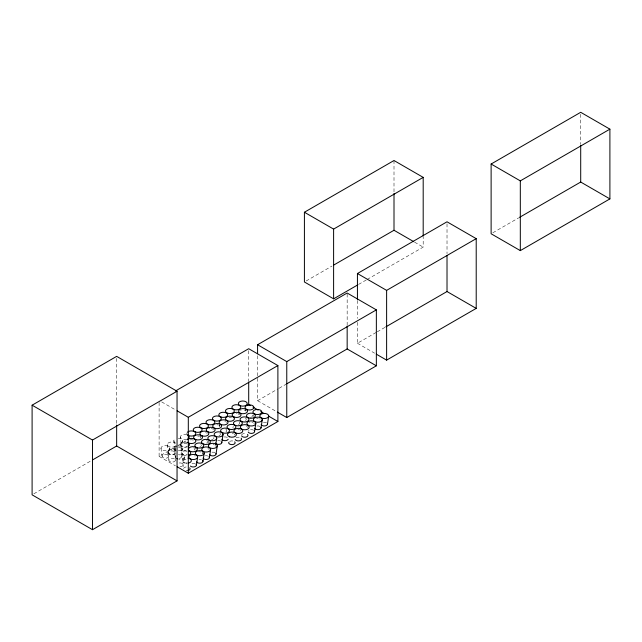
<?xml version="1.0" encoding="UTF-8"?>
<svg xmlns="http://www.w3.org/2000/svg" width="642" height="642" viewBox="0 0 642 642"><rect width="100%" height="100%" fill="white"/><g stroke="black" fill="none" stroke-linecap="round" stroke-linejoin="round"><path stroke-width="0.48" stroke-dasharray="3.21 2.41" d="M168.637 456.374L169.865 448.236A4.454 2.576 0 0 0 163.188 446.005A4.454 2.576 0 0 0 163.18 450.459A4.454 2.576 0 0 0 169.865 448.236M174.953 452.722L176.052 445.492M175.338 460.242L175.748 457.529M181.501 448.943L182.737 440.805A4.454 2.576 0 0 0 178.275 438.229M181.662 456.59L182.89 448.461A4.454 2.576 0 0 0 178.428 445.885M183.917 460.282L184.463 456.663A4.454 2.576 0 0 0 178.853 454.175M202.944 450.941L202.535 453.653A3.218 1.862 0 0 0 202.102 452.722M306.138 280.987L331.978 266.069M358.589 284.414L366.341 279.936M367.2 279.439L423.19 247.114L423.19 237.155M33.825 493.826L91.629 460.458M492.847 232.773L518.688 217.855M159.112 402.43L159.112 456.366L177.2 445.925M178.067 445.428L186.678 440.452M257.578 355.732L257.578 400.68L278.251 388.747M279.11 388.25L286.003 384.269M357.433 322.34L357.433 343.261L376.381 332.323M377.247 331.826L384.999 327.348M244.393 410.094L245.059 410.39A3.218 1.862 0 0 1 245.573 410.776M266.526 422.781L265.86 422.484A3.218 1.862 0 0 0 263.413 422.3M252.884 422.388L252.547 422.235A3.218 1.862 0 0 0 251.768 422.051M260.09 426.497L259.424 426.208A3.218 1.862 0 0 0 256.977 426.023M246.424 426.111L246.761 426.264A3.218 1.862 0 0 1 247.266 426.649M253.63 430.228L252.964 429.931A3.218 1.862 0 0 0 249.746 429.931M224.885 421.353L225.551 421.65M233.415 433.623L233.086 433.478A3.218 1.862 0 0 0 232.308 433.286M212.727 429.057L212.061 428.76A3.218 1.862 0 0 0 211.282 428.575M205.609 432.483L206.275 432.78M220.535 441.062L220.198 440.91A3.218 1.862 0 0 0 217.758 440.725M214.227 444.89L213.89 444.746A3.218 1.862 0 0 0 213.112 444.561M193.282 440.163L192.953 440.019A3.218 1.862 0 0 0 189.727 440.019M207.88 448.589L208.217 448.742A3.218 1.862 0 0 1 208.722 449.127M215.086 452.706L214.42 452.417A3.218 1.862 0 0 0 211.972 452.225M186.991 443.911L186.324 443.614A3.218 1.862 0 0 0 182.079 444.16A3.218 1.862 0 0 0 182.641 446.655A3.218 1.862 0 0 0 186.991 446.543M186.934 451.35L186.597 451.198A3.218 1.862 0 0 0 182.344 451.743A3.218 1.862 0 0 0 182.914 454.239A3.218 1.862 0 0 0 187.263 454.127M194.486 455.756L195.152 456.053M195.152 463.652L194.815 463.508A3.218 1.862 0 0 0 190.088 464.639M414.604 242.162L423.19 247.114M357.433 343.261L374.607 353.18M257.578 400.68L276.461 411.586M161.688 401.916L175.427 409.845M159.112 456.366L175.427 465.787M253.333 414.7L253.606 416.514M245.3 409.243L245.581 411.049M238.864 412.958L239.137 414.772M219.403 424.202L219.813 426.914M208.096 440.027L208.514 442.739M200.344 436.375L200.617 438.181M195.128 447.322L195.401 449.135M186.942 434.859A4.454 2.576 0 0 0 180.258 437.09L181.493 445.227M186.324 450.443A4.454 2.576 0 0 0 181.871 453.019L182.97 460.242M187.207 442.45A4.454 2.576 0 0 0 180.53 444.681L181.766 452.811M182.842 463.339L183.66 468.764A3.218 1.862 0 0 1 186.886 466.903M173.83 440.797L175.057 448.943M173.982 448.453L175.218 456.59M167.281 444.585L168.509 452.722M167.666 452.104L168.894 460.242M160.957 448.228L162.193 456.374M580.705 114.3L580.705 144.185M447.017 223.793L447.017 253.686M394.003 160.524L394.003 192.407M357.433 300.424L357.433 318.36M347.161 294.02L347.161 324.988M248.703 350.701L248.703 381.669M116.651 358.356L116.651 424.097M248.566 430.613A3.218 1.862 0 0 1 249.072 430.228M241.633 434.883A3.218 1.862 0 0 1 246.351 433.751M198.916 459.544A3.218 1.862 0 0 1 201.363 459.728M205.352 455.828A3.218 1.862 0 0 1 207.799 456.013M236.071 437.74A3.218 1.862 0 0 1 239.956 437.443M229.643 441.447A3.218 1.862 0 0 1 233.528 441.15M186.886 470.626A3.218 1.862 0 0 1 186.052 470.562M186.894 463.203A4.454 2.576 0 0 1 185.739 463.115M182.432 460.627A4.454 2.576 0 0 1 186.878 458.059M247.587 427.091A3.218 1.862 0 0 1 247.7 427.572M237.869 429.53A3.218 1.862 0 0 1 239.482 429.779M240.148 430.076A3.218 1.862 0 0 1 240.662 430.461M215.07 445.428A3.218 1.862 0 0 1 215.503 446.351M256.543 418.335A3.218 1.862 0 0 1 258.212 418.335M259.657 418.817A3.218 1.862 0 0 1 260.162 419.202M249.329 422.235A3.218 1.862 0 0 1 250.107 422.051M253.726 422.918A3.218 1.862 0 0 1 254.16 423.848M198.474 451.856A3.218 1.862 0 0 1 200.922 452.04M234.266 434.152A3.218 1.862 0 0 1 234.691 435.083M187.167 462.946A3.218 1.862 0 0 1 185.498 462.946M183.219 460.667A3.218 1.862 0 0 1 187.167 459.351M186.332 455.587A4.454 2.576 0 0 1 181.871 453.019M224.21 437.001A3.218 1.862 0 0 1 226.658 437.186L227.324 437.483A3.218 1.862 0 0 1 227.838 437.868M180.009 466.654A3.218 1.862 0 0 0 182.986 465.506A3.218 1.862 0 0 0 182.288 463.484L181.622 463.187A3.218 1.862 0 0 0 178.396 463.187M184.463 456.655A4.454 2.576 0 0 1 178.861 459.15M175.707 457.321A4.454 2.576 0 0 1 175.707 455.989M209.043 449.577A3.218 1.862 0 0 1 209.156 450.058M213.81 437.483A3.218 1.862 0 0 1 213.489 438.895M212.975 439.28A3.218 1.862 0 0 1 211.531 439.762M239.378 422.091A3.218 1.862 0 0 1 238.198 424.627M233.094 426.352A3.218 1.862 0 0 1 232.765 427.765M207.502 441.319A3.218 1.862 0 0 1 206.668 443.116M206.668 440.484A3.218 1.862 0 0 1 207.181 440.869M252.595 415.093A3.218 1.862 0 0 1 252.274 416.506M251.76 416.891A3.218 1.862 0 0 1 250.316 417.372M245.324 417.974A3.218 1.862 0 0 1 245.324 420.606M187.215 446.904A4.454 2.576 0 0 1 180.53 444.681M225.856 429.217A3.218 1.862 0 0 1 225.856 431.841M194.534 448.614A3.218 1.862 0 0 1 194.213 450.026M193.699 447.779A3.218 1.862 0 0 1 194.213 448.164M200.834 444.569A3.218 1.862 0 0 1 201.155 445.981M200.834 446.431A3.218 1.862 0 0 1 199.654 447.113M179.27 458.388A3.218 1.862 0 0 0 180.715 455.274L180.049 454.977A3.218 1.862 0 0 0 178.436 454.729M175.651 457.521A3.218 1.862 0 0 1 175.651 455.659M182.89 448.453A4.454 2.576 0 0 1 178.444 451.029M175.29 450.275A4.454 2.576 0 0 1 175.29 446.639M219.941 433.31A3.218 1.862 0 0 1 218.762 435.854M175.972 453.396A4.454 2.576 0 0 1 169.255 454.071A4.454 2.576 0 0 1 169.255 450.13A4.454 2.576 0 0 1 175.98 450.82M240.501 410.39A3.218 1.862 0 0 1 241.167 410.094M236.344 413.56A3.218 1.862 0 0 1 237.179 413.625M238.623 414.106A3.218 1.862 0 0 1 239.129 414.491M175.587 445.877A4.454 2.576 0 0 1 168.87 446.551A4.454 2.576 0 0 1 168.87 442.611A4.454 2.576 0 0 1 175.595 443.301M178.283 450.804A3.218 1.862 0 0 0 181.261 449.657A3.218 1.862 0 0 0 180.562 447.626L179.896 447.33A3.218 1.862 0 0 0 178.283 447.081M176.004 450.259A3.218 1.862 0 0 1 176.004 447.626M182.737 440.797A4.454 2.576 0 0 1 178.291 443.373M175.13 442.627A4.454 2.576 0 0 1 175.13 438.984M186.942 439.321A4.454 2.576 0 0 1 180.258 437.09M229.05 417.356A3.218 1.862 0 0 1 231.497 417.541M226.064 422.035A3.218 1.862 0 0 1 226.385 422.484M216.876 424.795A3.218 1.862 0 0 1 218.489 425.044M219.155 425.341A3.218 1.862 0 0 1 219.989 426.176M208.843 428.76A3.218 1.862 0 0 1 209.613 428.575M213.24 429.442A3.218 1.862 0 0 1 213.561 429.891M206.788 433.165A3.218 1.862 0 0 1 207.109 433.615M197.688 436.07A3.218 1.862 0 0 1 199.293 436.319M199.967 436.616A3.218 1.862 0 0 1 200.473 437.001M187.039 434.152A4.454 2.576 0 0 1 187.039 432.828M174.014 451.406L173.348 451.109A3.218 1.862 0 0 0 168.525 452.562A3.218 1.862 0 0 0 172.834 454.472A3.218 1.862 0 0 0 174.014 451.406M167.69 455.058L167.024 454.761A3.218 1.862 0 0 0 162.201 456.205A3.218 1.862 0 0 0 166.519 458.115A3.218 1.862 0 0 0 167.69 455.058M174.399 458.926L173.725 458.629A3.218 1.862 0 0 0 168.91 460.081A3.218 1.862 0 0 0 173.22 461.991A3.218 1.862 0 0 0 174.399 458.926"/><path stroke-width="0.96" d="M196.428 465.121L197.656 456.984A4.454 2.576 0 0 0 190.979 454.753A4.454 2.576 0 0 0 190.971 459.207A4.454 2.576 0 0 0 197.656 456.984M202.976 461.333L204.204 453.204A4.454 2.576 0 0 0 197.527 450.973A4.454 2.576 0 0 0 197.519 455.427A4.454 2.576 0 0 0 204.204 453.204M209.404 457.626L210.64 449.488A4.454 2.576 0 0 0 203.963 447.257A4.454 2.576 0 0 0 203.955 451.711A4.454 2.576 0 0 0 210.64 449.488M215.776 444.545L216.739 438.221A4.454 2.576 0 0 0 210.062 435.99A4.454 2.576 0 0 0 210.046 440.444A4.454 2.576 0 0 0 216.739 438.221M216.033 454.022L217.261 445.893A4.454 2.576 0 0 0 210.584 443.662A4.454 2.576 0 0 0 210.576 448.116A4.454 2.576 0 0 0 217.261 445.893M221.811 442.523L223.047 434.393A4.454 2.576 0 0 0 216.37 432.154A4.454 2.576 0 0 0 216.354 436.608A4.454 2.576 0 0 0 223.047 434.393M254.577 431.544L255.813 423.415A4.454 2.576 0 0 0 249.128 421.176A4.454 2.576 0 0 0 249.12 425.638A4.454 2.576 0 0 0 255.813 423.415M261.037 427.813L262.265 419.683A4.454 2.576 0 0 0 255.588 417.452A4.454 2.576 0 0 0 255.58 421.906A4.454 2.576 0 0 0 262.265 419.683M267.473 424.097L268.709 415.968A4.454 2.576 0 0 0 262.032 413.737A4.454 2.576 0 0 0 262.016 418.191A4.454 2.576 0 0 0 268.709 415.968M357.722 284.912L333.607 298.835L304.412 281.982L304.412 212.245L394.003 160.524L423.19 177.377L423.19 236.16M304.412 212.245L333.607 229.098L423.19 177.377M32.1 405.182L116.651 356.366L177.048 391.235L177.048 480.882L92.496 529.698L32.1 494.83L32.1 405.182L92.496 440.051L177.048 391.235M491.122 164.023L580.705 112.302L609.9 129.154L609.9 198.9L520.317 250.621L491.122 233.768L491.122 164.023L520.317 180.883L609.9 129.154M333.704 265.074L394.003 230.261L413.745 241.665M357.433 299.429L357.433 273.524L447.017 221.803L476.212 238.655L476.212 308.393L386.62 360.122L376.316 354.167M175.483 390.978L248.703 348.71L277.89 365.563L277.89 421.497L188.307 473.218L177.144 466.774M257.578 353.734L257.578 344.746L347.161 293.025L376.356 309.877L376.356 365.812L286.765 417.533L277.32 412.084M92.496 459.961L116.651 446.013L177.048 480.882M357.433 273.524L386.62 290.377L476.212 238.655M519.547 217.357L580.705 182.047L609.9 198.9M177.144 410.84L188.307 417.284L277.89 365.563M257.578 344.746L286.765 361.598L376.356 309.877M246.977 405.64L248.703 404.645L250.42 405.632M286.862 383.772L347.161 348.959L376.356 365.812M385.858 326.85L447.017 291.54L476.212 308.393M252.988 407.124L258.14 410.094M260.716 411.586L264.151 413.568M268.444 416.04L277.89 421.497M580.705 145.18L580.705 182.047M520.317 180.883L520.317 250.621M447.017 255.677L447.017 291.54M394.003 193.403L394.003 230.261M386.62 290.377L386.62 360.122M347.161 325.984L347.161 348.959M333.607 229.098L333.607 298.835M286.765 361.598L286.765 417.533M248.703 382.664L248.703 404.645M188.307 417.284L188.307 473.218M116.651 425.092L116.651 446.013M92.496 440.051L92.496 529.698M254.465 431.063A3.218 1.862 0 0 1 252.186 433.342A3.218 1.862 0 0 1 248.245 432.026M247.531 434.433A3.218 1.862 0 0 1 245.974 437.082A3.218 1.862 0 0 1 241.633 435.846M267.361 423.616A3.218 1.862 0 0 1 265.082 425.895A3.218 1.862 0 0 1 261.142 424.579M260.925 427.331A3.218 1.862 0 0 1 258.646 429.61A3.218 1.862 0 0 1 254.697 428.294M202.543 460.41A3.218 1.862 0 0 1 200.986 463.059A3.218 1.862 0 0 1 196.637 461.815M208.979 456.695A3.218 1.862 0 0 1 207.414 459.343A3.218 1.862 0 0 1 203.073 458.107M241.135 438.125A3.218 1.862 0 0 1 239.578 440.773A3.218 1.862 0 0 1 235.237 439.537M195.995 464.19A3.218 1.862 0 0 1 194.815 466.726A3.218 1.862 0 0 1 190.417 466.044M234.707 441.832A3.218 1.862 0 0 1 232.34 444.609A3.218 1.862 0 0 1 228.809 442.282M189.671 467.833A3.218 1.862 0 0 1 187.721 470.562M188.034 458.147A4.454 2.576 0 0 1 191.34 460.627A4.454 2.576 0 0 1 188.042 463.115M184.655 462.858A4.454 2.576 0 0 1 183.026 461.911M215.921 453.541A3.218 1.862 0 0 1 213.642 455.82A3.218 1.862 0 0 1 209.701 454.504M221.699 442.041A3.218 1.862 0 0 1 219.428 444.32A3.218 1.862 0 0 1 215.479 443.004M188.555 450.78A4.454 2.576 0 0 1 188.563 455.242M228.159 439.28A3.218 1.862 0 0 1 225.045 440.653A3.218 1.862 0 0 1 221.931 439.28M177.786 458.894A4.454 2.576 0 0 1 176.855 458.476M188.138 442.86A4.454 2.576 0 0 1 188.138 446.495M187.56 439.674A4.454 2.576 0 0 1 194.285 438.992A4.454 2.576 0 0 1 194.277 442.932A4.454 2.576 0 0 1 187.56 442.25M187.865 435.268A4.454 2.576 0 0 1 187.865 438.911M187.48 432.202A4.454 2.576 0 0 1 194.205 431.528A4.454 2.576 0 0 1 194.197 435.469A4.454 2.576 0 0 1 187.48 434.778M242.507 429.45A4.454 2.576 0 0 0 249.2 427.227A4.454 2.576 0 0 0 242.524 424.996A4.454 2.576 0 0 0 242.507 429.45M236.112 433.141A4.454 2.576 0 0 0 242.804 430.918A4.454 2.576 0 0 0 236.128 428.687A4.454 2.576 0 0 0 236.112 433.141M229.684 436.857A4.454 2.576 0 0 0 236.376 434.634A4.454 2.576 0 0 0 229.7 432.395A4.454 2.576 0 0 0 229.684 436.857M242.243 421.666A4.454 2.576 0 0 0 248.935 419.443A4.454 2.576 0 0 0 242.259 417.212A4.454 2.576 0 0 0 242.243 421.666M235.638 425.477A4.454 2.576 0 0 0 242.323 423.263A4.454 2.576 0 0 0 235.646 421.024A4.454 2.576 0 0 0 235.638 425.477M255.139 414.218A4.454 2.576 0 0 0 261.832 411.995A4.454 2.576 0 0 0 255.155 409.765A4.454 2.576 0 0 0 255.139 414.218M248.703 417.934A4.454 2.576 0 0 0 255.396 415.711A4.454 2.576 0 0 0 248.719 413.48A4.454 2.576 0 0 0 248.703 417.934M190.642 451.454A4.454 2.576 0 0 0 197.335 449.231A4.454 2.576 0 0 0 190.658 447.001A4.454 2.576 0 0 0 190.642 451.454M197.078 447.747A4.454 2.576 0 0 0 203.763 445.524A4.454 2.576 0 0 0 197.086 443.285A4.454 2.576 0 0 0 197.078 447.747M229.242 429.177A4.454 2.576 0 0 0 235.927 426.954A4.454 2.576 0 0 0 229.25 424.723A4.454 2.576 0 0 0 229.242 429.177M222.814 432.885A4.454 2.576 0 0 0 229.499 430.662A4.454 2.576 0 0 0 222.822 428.431A4.454 2.576 0 0 0 222.814 432.885M203.699 444.144A4.454 2.576 0 0 0 210.391 441.921A4.454 2.576 0 0 0 203.715 439.69A4.454 2.576 0 0 0 203.699 444.144M208.465 432.058A4.454 2.576 0 0 0 215.158 429.835A4.454 2.576 0 0 0 208.473 427.604A4.454 2.576 0 0 0 208.465 432.058M234.354 417.107A4.454 2.576 0 0 0 241.047 414.884A4.454 2.576 0 0 0 234.37 412.654A4.454 2.576 0 0 0 234.354 417.107M227.741 420.927A4.454 2.576 0 0 0 234.434 418.704A4.454 2.576 0 0 0 227.758 416.473A4.454 2.576 0 0 0 227.741 420.927M202.158 435.886A4.454 2.576 0 0 0 208.843 433.663A4.454 2.576 0 0 0 202.166 431.432A4.454 2.576 0 0 0 202.158 435.886M247.25 409.66A4.454 2.576 0 0 0 253.943 407.445A4.454 2.576 0 0 0 247.266 405.206A4.454 2.576 0 0 0 247.25 409.66M240.814 413.384A4.454 2.576 0 0 0 247.499 411.161A4.454 2.576 0 0 0 240.822 408.922A4.454 2.576 0 0 0 240.814 413.384M221.346 424.619A4.454 2.576 0 0 0 228.038 422.396A4.454 2.576 0 0 0 221.362 420.165A4.454 2.576 0 0 0 221.346 424.619M195.81 439.593A4.454 2.576 0 0 0 202.503 437.371A4.454 2.576 0 0 0 195.818 435.132A4.454 2.576 0 0 0 195.81 439.593M214.918 428.326A4.454 2.576 0 0 0 221.61 426.103A4.454 2.576 0 0 0 214.934 423.872A4.454 2.576 0 0 0 214.918 428.326M240.549 405.792A4.454 2.576 0 0 0 247.234 403.569A4.454 2.576 0 0 0 240.557 401.338A4.454 2.576 0 0 0 240.549 405.792M234.105 409.508A4.454 2.576 0 0 0 240.798 407.285A4.454 2.576 0 0 0 234.121 405.054A4.454 2.576 0 0 0 234.105 409.508M227.653 413.239A4.454 2.576 0 0 0 234.338 411.016A4.454 2.576 0 0 0 227.661 408.785A4.454 2.576 0 0 0 227.653 413.239M221.041 417.051A4.454 2.576 0 0 0 227.733 414.836A4.454 2.576 0 0 0 221.057 412.597A4.454 2.576 0 0 0 221.041 417.051M214.645 420.751A4.454 2.576 0 0 0 221.329 418.528A4.454 2.576 0 0 0 214.653 416.297A4.454 2.576 0 0 0 214.645 420.751M208.217 424.458A4.454 2.576 0 0 0 214.91 422.235A4.454 2.576 0 0 0 208.233 420.004A4.454 2.576 0 0 0 208.217 424.458M201.765 428.182A4.454 2.576 0 0 0 208.449 425.967A4.454 2.576 0 0 0 201.773 423.728A4.454 2.576 0 0 0 201.765 428.182M195.449 432.018A4.454 2.576 0 0 0 202.142 429.795A4.454 2.576 0 0 0 195.465 427.564A4.454 2.576 0 0 0 195.449 432.018"/></g></svg>
